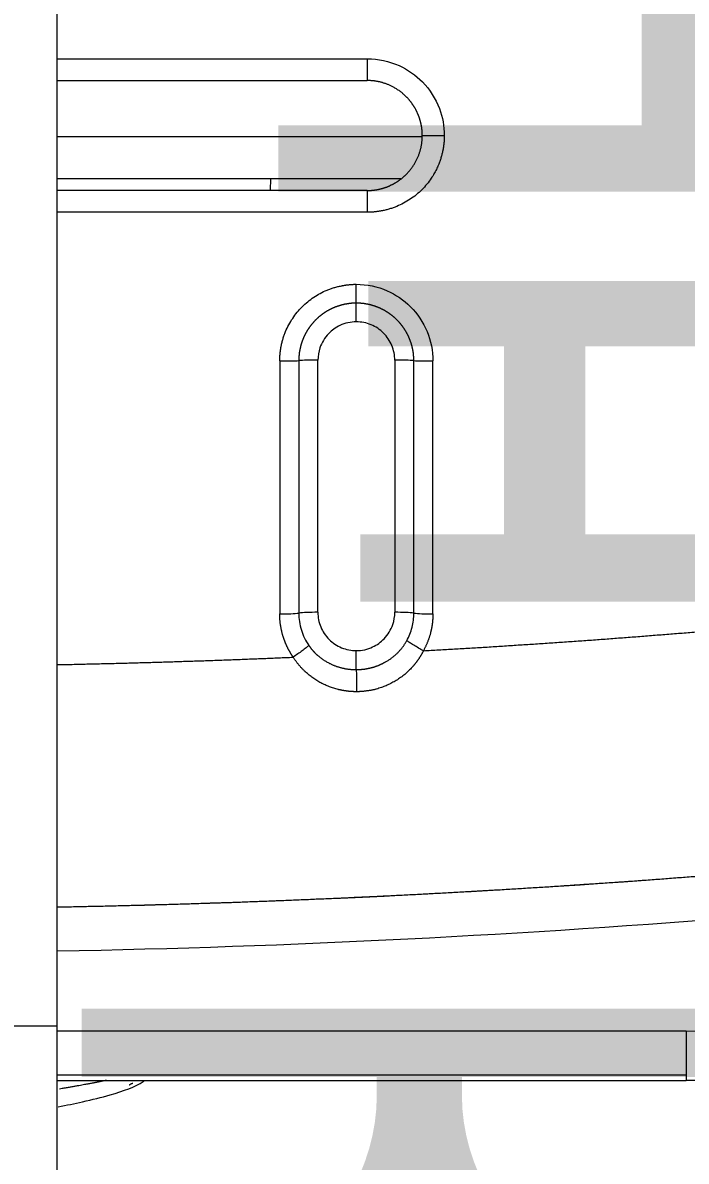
# Model space of a CAD drawing. Header units: millimetres. Extents: x 14183 to 14777, y -4239 to -3399.
# Drawn here: x 14394.16 to 14401.74, y -3508.41 to -3495.4 of the extents above; entities that cross this region are included whole.
import ezdxf

# ---------------------------------------------------------------- set-up
doc = ezdxf.new("R2010")
doc.units = ezdxf.units.MM
doc.header["$LTSCALE"] = 0.1
doc.layers.get('0').update_dxf_attribs({"lineweight": 15})
doc.layers.add('DIM', color=3, linetype='Continuous', lineweight=9)
doc.styles.get("Standard").update_dxf_attribs({"font": 'arial.ttf'})

msp = doc.modelspace()

# ---------------------------------------------------------------- linework, layer by layer
at = {"linetype": 'Continuous', "lineweight": 18, "extrusion": (-1.22465e-16, -1, 0)}
for p, q in [((14394.557, -3506.862), (14394.557, -3481.862)), ((14394.557, -3496.061), (14398.099, -3496.061)), ((14394.557, -3497.182), (14398.481, -3497.182)), ((14394.557, -3497.182), (14398.481, -3497.182)), ((14396.994, -3497.317), (14396.996, -3497.182)), ((14398.099, -3497.317), (14394.557, -3497.317)), ((14397.316, -3499.26), (14397.316, -3502.145)), ((14398.63, -3502.145), (14398.63, -3499.26)), ((14394.557, -3556.862), (14394.557, -3506.862)), ((14394.557, -3507.484), (14401.742, -3507.484))]:
    msp.add_line(p, q, dxfattribs=at)
at = {"linetype": 'Continuous', "lineweight": 13, "extrusion": (-1.22465e-16, -1, 0)}
for p, q in [((14394.557, -3495.813), (14398.099, -3495.813)), ((14398.099, -3495.813), (14398.099, -3496.061)), ((14394.557, -3496.701), (14398.725, -3496.701)), ((14394.557, -3496.701), (14398.725, -3496.701)), ((14398.099, -3497.317), (14398.099, -3497.566)), ((14398.099, -3497.566), (14394.557, -3497.566)), ((14397.534, -3502.136), (14397.534, -3499.256)), ((14398.413, -3499.256), (14398.413, -3502.136)), ((14392.194, -3506.862), (14394.557, -3506.862)), ((14401.742, -3506.92), (14394.557, -3506.92)), ((14401.742, -3506.92), (14401.742, -3507.422)), ((14401.742, -3507.422), (14394.557, -3507.422)), ((14401.742, -3507.422), (14401.742, -3507.484)), ((14394.557, -3507.484), (14401.742, -3507.484)), ((14401.742, -3507.484), (14401.742, -3507.484))]:
    msp.add_line(p, q, dxfattribs=at)
at = {"linetype": 'Continuous', "lineweight": 13, "extrusion": (0, 0, -1)}
for centre, radius, start, end in [((-14401.742, -3501.212), 6.272, 180, 270), ((-14392.194, -3379.921), 125.608, 265.28568, 268.92226), ((-14392.194, -3379.921), 126.11, 265.28566, 268.92653)]:
    msp.add_arc(centre, radius, start, end, dxfattribs=at)
at = {"linetype": 'Continuous', "lineweight": 18}
for radius, end in [(6.272, 0), (5.708, 360)]:
    msp.add_arc((14401.742, -3501.212), radius, 270, end, dxfattribs=at)
for centre, major_axis, ratio, start_param, end_param in [((14397.098, -3499.256), (0.251, 0), 0.034167, 4.712371, 5.759479), ((14398.848, -3499.256), (0.251, 0), 0.034167, 3.665256, 4.712411), ((14397.098, -3502.136), (-0.251, 0), 0.072499, 1.570866, 2.618074), ((14398.848, -3502.136), (-0.251, 0), 0.072499, 0.523519, 1.570727)]:
    msp.add_ellipse(centre, major_axis=major_axis, ratio=ratio, start_param=start_param, end_param=end_param, dxfattribs=at)
at = {"linetype": 'Continuous', "lineweight": 13}
for centre, major_axis, ratio, start_param, end_param in [((14397.1, -3496.689), (0, -75.378), 0.000024, 4.746564, 4.784953), ((14397.534, -3499.264), (-0.251, 0), 0.034167, 4.712389, 5.759511), ((14398.413, -3499.264), (-0.251, 0), 0.034167, 3.665268, 4.712389), ((14398.846, -3496.689), (0, 75.378), 0.000024, 4.639826, 4.67819), ((14397.534, -3502.154), (0.251, 0), 0.0725, 1.570796, 2.617918), ((14398.413, -3502.154), (0.251, 0), 0.0725, 0.523674, 1.570796)]:
    msp.add_ellipse(centre, major_axis=major_axis, ratio=ratio, start_param=start_param, end_param=end_param, dxfattribs=at)
at = {"linetype": 'Continuous', "lineweight": 18}
for points, knots in [([(14398.099, -3495.813), (14398.224, -3495.813), (14398.458, -3495.863), (14398.753, -3496.07), (14398.937, -3496.358), (14398.978, -3496.584), (14398.978, -3496.689)], [0, 0, 0, 0, 0.271132, 0.508504, 0.771161, 1, 1, 1, 1]), ([(14398.727, -3496.689), (14398.727, -3496.687), (14398.727, -3496.683), (14398.727, -3496.677), (14398.727, -3496.67), (14398.726, -3496.664), (14398.726, -3496.657), (14398.726, -3496.651), (14398.725, -3496.644), (14398.725, -3496.637), (14398.724, -3496.63), (14398.724, -3496.623), (14398.723, -3496.617), (14398.722, -3496.609), (14398.721, -3496.602), (14398.72, -3496.595), (14398.719, -3496.588), (14398.718, -3496.581), (14398.716, -3496.573), (14398.715, -3496.566), (14398.713, -3496.558), (14398.712, -3496.551), (14398.71, -3496.543), (14398.708, -3496.535), (14398.706, -3496.528), (14398.704, -3496.52), (14398.702, -3496.512), (14398.699, -3496.504), (14398.697, -3496.496), (14398.694, -3496.488), (14398.691, -3496.48), (14398.688, -3496.472), (14398.685, -3496.464), (14398.682, -3496.456), (14398.679, -3496.448), (14398.675, -3496.44), (14398.672, -3496.432), (14398.668, -3496.423), (14398.664, -3496.415), (14398.66, -3496.407), (14398.656, -3496.399), (14398.651, -3496.39), (14398.647, -3496.382), (14398.642, -3496.374), (14398.637, -3496.366), (14398.632, -3496.357), (14398.627, -3496.349), (14398.622, -3496.341), (14398.616, -3496.333), (14398.61, -3496.325), (14398.604, -3496.316), (14398.598, -3496.308), (14398.592, -3496.3), (14398.586, -3496.292), (14398.579, -3496.284), (14398.572, -3496.276), (14398.565, -3496.268), (14398.558, -3496.26), (14398.551, -3496.253), (14398.541, -3496.243), (14398.529, -3496.231), (14398.514, -3496.218), (14398.499, -3496.205), (14398.484, -3496.193), (14398.469, -3496.181), (14398.453, -3496.171), (14398.438, -3496.16), (14398.423, -3496.151), (14398.407, -3496.142), (14398.392, -3496.133), (14398.376, -3496.126), (14398.361, -3496.118), (14398.346, -3496.111), (14398.33, -3496.105), (14398.315, -3496.099), (14398.3, -3496.094), (14398.285, -3496.089), (14398.271, -3496.085), (14398.256, -3496.081), (14398.242, -3496.077), (14398.228, -3496.074), (14398.214, -3496.072), (14398.2, -3496.069), (14398.186, -3496.067), (14398.173, -3496.065), (14398.16, -3496.064), (14398.147, -3496.063), (14398.135, -3496.062), (14398.123, -3496.061), (14398.111, -3496.061), (14398.103, -3496.061), (14398.099, -3496.061)], [0, 0, 0, 0, 0.006299, 0.01268, 0.019141, 0.025685, 0.03231, 0.039016, 0.045804, 0.052674, 0.059625, 0.066657, 0.073771, 0.080966, 0.088243, 0.095602, 0.103042, 0.110563, 0.118166, 0.12585, 0.133616, 0.141463, 0.149392, 0.157402, 0.165494, 0.173667, 0.181922, 0.190259, 0.198676, 0.207176, 0.215756, 0.224419, 0.233162, 0.241988, 0.250894, 0.259883, 0.268952, 0.278104, 0.287336, 0.296651, 0.306046, 0.315523, 0.325082, 0.334722, 0.344444, 0.354247, 0.364132, 0.374098, 0.384146, 0.394275, 0.404486, 0.414778, 0.425151, 0.435606, 0.446143, 0.456761, 0.467461, 0.478242, 0.489105, 0.500049, 0.52046, 0.540586, 0.560427, 0.579982, 0.599251, 0.618234, 0.636932, 0.655345, 0.673472, 0.691313, 0.708868, 0.726138, 0.743122, 0.759821, 0.776234, 0.792362, 0.808203, 0.82376, 0.83903, 0.854015, 0.868715, 0.883128, 0.897257, 0.911099, 0.924656, 0.937927, 0.950913, 0.963613, 0.976028, 0.988157, 1, 1, 1, 1]), ([(14398.099, -3497.317), (14398.101, -3497.317), (14398.105, -3497.317), (14398.111, -3497.317), (14398.118, -3497.317), (14398.124, -3497.317), (14398.131, -3497.316), (14398.137, -3497.316), (14398.144, -3497.316), (14398.151, -3497.315), (14398.158, -3497.315), (14398.165, -3497.314), (14398.171, -3497.313), (14398.179, -3497.312), (14398.186, -3497.311), (14398.193, -3497.31), (14398.2, -3497.309), (14398.207, -3497.308), (14398.215, -3497.307), (14398.222, -3497.305), (14398.23, -3497.304), (14398.237, -3497.302), (14398.245, -3497.3), (14398.253, -3497.298), (14398.26, -3497.296), (14398.268, -3497.294), (14398.276, -3497.292), (14398.284, -3497.289), (14398.292, -3497.287), (14398.3, -3497.284), (14398.308, -3497.282), (14398.316, -3497.279), (14398.324, -3497.276), (14398.332, -3497.272), (14398.34, -3497.269), (14398.348, -3497.266), (14398.356, -3497.262), (14398.365, -3497.258), (14398.373, -3497.254), (14398.381, -3497.25), (14398.389, -3497.246), (14398.398, -3497.242), (14398.406, -3497.237), (14398.414, -3497.232), (14398.422, -3497.228), (14398.431, -3497.223), (14398.439, -3497.217), (14398.447, -3497.212), (14398.455, -3497.206), (14398.463, -3497.201), (14398.472, -3497.195), (14398.48, -3497.189), (14398.488, -3497.182), (14398.496, -3497.176), (14398.504, -3497.169), (14398.512, -3497.162), (14398.52, -3497.155), (14398.528, -3497.148), (14398.535, -3497.141), (14398.545, -3497.131), (14398.557, -3497.119), (14398.57, -3497.104), (14398.583, -3497.089), (14398.595, -3497.074), (14398.607, -3497.059), (14398.617, -3497.044), (14398.628, -3497.028), (14398.637, -3497.013), (14398.646, -3496.998), (14398.655, -3496.982), (14398.662, -3496.967), (14398.67, -3496.951), (14398.677, -3496.936), (14398.683, -3496.921), (14398.689, -3496.906), (14398.694, -3496.891), (14398.699, -3496.876), (14398.703, -3496.861), (14398.707, -3496.846), (14398.711, -3496.832), (14398.714, -3496.818), (14398.716, -3496.804), (14398.719, -3496.79), (14398.721, -3496.777), (14398.723, -3496.763), (14398.724, -3496.75), (14398.725, -3496.738), (14398.726, -3496.725), (14398.727, -3496.713), (14398.727, -3496.701), (14398.727, -3496.693), (14398.727, -3496.689)], [0, 0, 0, 0, 0.006297, 0.012675, 0.019135, 0.025677, 0.0323, 0.039004, 0.04579, 0.052658, 0.059607, 0.066637, 0.073749, 0.080943, 0.088218, 0.095575, 0.103013, 0.110532, 0.118134, 0.125816, 0.133581, 0.141426, 0.149354, 0.157362, 0.165453, 0.173625, 0.181878, 0.190213, 0.198629, 0.207127, 0.215707, 0.224368, 0.23311, 0.241934, 0.25084, 0.259827, 0.268896, 0.278046, 0.287277, 0.296591, 0.305985, 0.315462, 0.325019, 0.334659, 0.344379, 0.354182, 0.364066, 0.374031, 0.384078, 0.394206, 0.404416, 0.414708, 0.425081, 0.435535, 0.446072, 0.456689, 0.467388, 0.478169, 0.489031, 0.499975, 0.52039, 0.54052, 0.560364, 0.579923, 0.599195, 0.618182, 0.636884, 0.655299, 0.673429, 0.691273, 0.708832, 0.726104, 0.743091, 0.759793, 0.776208, 0.792338, 0.808182, 0.82374, 0.839013, 0.854, 0.868701, 0.883117, 0.897247, 0.911091, 0.924649, 0.937922, 0.950909, 0.96361, 0.976026, 0.988156, 1, 1, 1, 1]), ([(14397.973, -3498.389), (14398.094, -3498.389), (14398.322, -3498.437), (14398.611, -3498.634), (14398.802, -3498.92), (14398.848, -3499.149), (14398.848, -3499.264)], [0, 0, 0, 0, 0.263094, 0.49978, 0.749098, 1, 1, 1, 1]), ([(14397.973, -3498.818), (14397.909, -3498.818), (14397.79, -3498.844), (14397.64, -3498.952), (14397.552, -3499.097), (14397.534, -3499.208), (14397.534, -3499.256)], [0, 0, 0, 0, 0.278901, 0.515475, 0.792285, 1, 1, 1, 1]), ([(14398.413, -3499.256), (14398.413, -3499.199), (14398.39, -3499.084), (14398.292, -3498.938), (14398.146, -3498.84), (14398.031, -3498.818), (14397.973, -3498.818)], [0, 0, 0, 0, 0.250188, 0.500268, 0.750184, 1, 1, 1, 1]), ([(14397.534, -3502.136), (14397.534, -3502.193), (14397.556, -3502.308), (14397.654, -3502.453), (14397.8, -3502.551), (14397.916, -3502.574), (14397.973, -3502.574)], [0, 0, 0, 0, 0.250256, 0.500366, 0.750264, 1, 1, 1, 1]), ([(14397.973, -3502.574), (14398.038, -3502.574), (14398.156, -3502.547), (14398.307, -3502.439), (14398.395, -3502.294), (14398.413, -3502.183), (14398.413, -3502.136)], [0, 0, 0, 0, 0.278949, 0.51556, 0.792307, 1, 1, 1, 1]), ([(14397.973, -3502.791), (14397.973, -3502.805), (14397.974, -3502.838), (14397.974, -3502.903), (14397.975, -3502.975), (14397.975, -3503.021), (14397.975, -3503.043)], [0, 0, 0, 0, 0.250005, 0.50001, 0.750015, 1, 1, 1, 1]), ([(14394.566, -3507.786), (14394.663, -3507.767), (14394.876, -3507.722), (14395.233, -3507.636), (14395.46, -3507.552), (14395.55, -3507.489), (14395.555, -3507.485)], [0, 0, 0, 0, 0.221322, 0.508081, 0.969359, 1, 1, 1, 1]), ([(14395.38, -3507.536), (14395.38, -3507.535), (14395.381, -3507.535), (14395.382, -3507.534), (14395.384, -3507.532), (14395.386, -3507.531), (14395.388, -3507.53), (14395.39, -3507.528), (14395.392, -3507.527), (14395.393, -3507.526), (14395.395, -3507.525), (14395.397, -3507.524), (14395.399, -3507.523), (14395.401, -3507.522), (14395.402, -3507.521), (14395.404, -3507.52), (14395.406, -3507.519), (14395.407, -3507.519), (14395.409, -3507.518), (14395.411, -3507.517), (14395.412, -3507.517), (14395.414, -3507.516), (14395.415, -3507.516), (14395.417, -3507.515), (14395.418, -3507.515), (14395.419, -3507.515), (14395.42, -3507.514), (14395.42, -3507.514)], [0, 0, 0, 0, 0.00838, 0.050672, 0.092962, 0.135253, 0.177542, 0.219831, 0.262119, 0.304407, 0.346694, 0.38898, 0.431266, 0.473551, 0.515835, 0.558119, 0.600402, 0.642685, 0.684967, 0.727248, 0.769529, 0.811809, 0.854088, 0.896367, 0.938645, 0.980923, 1, 1, 1, 1])]:
    msp.add_open_spline(points, degree=3, knots=knots, dxfattribs=at)
at = {"linetype": 'Continuous', "lineweight": 13}
for points, knots in [([(14398.978, -3496.689), (14398.978, -3496.692), (14398.978, -3496.697), (14398.978, -3496.704), (14398.978, -3496.712), (14398.978, -3496.719), (14398.977, -3496.726), (14398.977, -3496.734), (14398.977, -3496.741), (14398.976, -3496.749), (14398.976, -3496.756), (14398.975, -3496.764), (14398.974, -3496.771), (14398.974, -3496.779), (14398.973, -3496.786), (14398.972, -3496.793), (14398.971, -3496.801), (14398.97, -3496.808), (14398.969, -3496.816), (14398.968, -3496.823), (14398.967, -3496.831), (14398.965, -3496.838), (14398.964, -3496.845), (14398.963, -3496.853), (14398.959, -3496.872), (14398.952, -3496.902), (14398.941, -3496.944), (14398.927, -3496.985), (14398.91, -3497.029), (14398.888, -3497.077), (14398.861, -3497.128), (14398.825, -3497.185), (14398.78, -3497.246), (14398.722, -3497.31), (14398.658, -3497.368), (14398.588, -3497.419), (14398.514, -3497.463), (14398.449, -3497.494), (14398.395, -3497.515), (14398.354, -3497.528), (14398.313, -3497.54), (14398.28, -3497.547), (14398.256, -3497.551), (14398.242, -3497.554), (14398.228, -3497.556), (14398.214, -3497.558), (14398.199, -3497.56), (14398.185, -3497.561), (14398.171, -3497.563), (14398.156, -3497.564), (14398.142, -3497.565), (14398.128, -3497.565), (14398.113, -3497.566), (14398.104, -3497.566), (14398.099, -3497.566)], [0, 0, 0, 0, 0.005419, 0.010836, 0.016251, 0.021666, 0.027079, 0.032492, 0.037905, 0.043318, 0.048732, 0.054147, 0.059564, 0.064982, 0.070403, 0.075827, 0.081254, 0.086685, 0.092119, 0.097558, 0.103002, 0.108451, 0.113905, 0.119366, 0.124832, 0.156136, 0.187332, 0.218498, 0.249708, 0.291254, 0.332821, 0.37459, 0.437093, 0.499513, 0.56187, 0.624528, 0.687127, 0.74962, 0.780837, 0.812053, 0.843344, 0.874787, 0.88526, 0.895717, 0.906161, 0.916594, 0.927018, 0.937438, 0.947855, 0.958272, 0.968692, 0.979119, 0.989554, 1, 1, 1, 1]), ([(14397.098, -3499.264), (14397.098, -3499.262), (14397.098, -3499.257), (14397.098, -3499.25), (14397.099, -3499.242), (14397.099, -3499.235), (14397.099, -3499.227), (14397.099, -3499.22), (14397.1, -3499.212), (14397.1, -3499.205), (14397.101, -3499.197), (14397.102, -3499.19), (14397.102, -3499.182), (14397.103, -3499.175), (14397.104, -3499.168), (14397.105, -3499.16), (14397.106, -3499.153), (14397.107, -3499.145), (14397.108, -3499.138), (14397.109, -3499.131), (14397.11, -3499.123), (14397.111, -3499.116), (14397.112, -3499.108), (14397.114, -3499.101), (14397.118, -3499.082), (14397.124, -3499.051), (14397.136, -3499.01), (14397.149, -3498.969), (14397.17, -3498.916), (14397.201, -3498.851), (14397.245, -3498.777), (14397.296, -3498.708), (14397.354, -3498.644), (14397.418, -3498.586), (14397.487, -3498.535), (14397.561, -3498.491), (14397.625, -3498.46), (14397.679, -3498.44), (14397.719, -3498.426), (14397.761, -3498.415), (14397.793, -3498.408), (14397.817, -3498.403), (14397.831, -3498.401), (14397.845, -3498.398), (14397.859, -3498.396), (14397.873, -3498.395), (14397.888, -3498.393), (14397.902, -3498.392), (14397.916, -3498.391), (14397.93, -3498.39), (14397.945, -3498.389), (14397.959, -3498.389), (14397.968, -3498.389), (14397.973, -3498.389)], [0, 0, 0, 0, 0.005439, 0.010875, 0.01631, 0.021743, 0.027175, 0.032607, 0.038039, 0.04347, 0.048903, 0.054336, 0.059771, 0.065207, 0.070646, 0.076088, 0.081532, 0.08698, 0.092432, 0.097887, 0.103348, 0.108813, 0.114284, 0.11976, 0.125243, 0.156644, 0.18793, 0.219176, 0.250459, 0.312878, 0.375557, 0.438128, 0.500576, 0.56291, 0.625496, 0.687983, 0.750344, 0.781485, 0.81262, 0.843827, 0.875179, 0.88563, 0.896062, 0.906479, 0.916884, 0.927278, 0.937666, 0.948049, 0.958431, 0.968814, 0.979202, 0.989596, 1, 1, 1, 1]), ([(14397.973, -3498.604), (14397.971, -3498.604), (14397.967, -3498.604), (14397.961, -3498.604), (14397.954, -3498.604), (14397.948, -3498.605), (14397.942, -3498.605), (14397.936, -3498.605), (14397.929, -3498.606), (14397.923, -3498.606), (14397.917, -3498.606), (14397.911, -3498.607), (14397.904, -3498.608), (14397.898, -3498.608), (14397.892, -3498.609), (14397.886, -3498.61), (14397.88, -3498.611), (14397.874, -3498.612), (14397.868, -3498.613), (14397.861, -3498.614), (14397.855, -3498.615), (14397.849, -3498.616), (14397.843, -3498.617), (14397.837, -3498.618), (14397.831, -3498.62), (14397.825, -3498.621), (14397.819, -3498.622), (14397.813, -3498.624), (14397.807, -3498.625), (14397.801, -3498.627), (14397.795, -3498.629), (14397.789, -3498.63), (14397.783, -3498.632), (14397.778, -3498.634), (14397.772, -3498.636), (14397.766, -3498.638), (14397.76, -3498.64), (14397.754, -3498.642), (14397.749, -3498.644), (14397.743, -3498.646), (14397.737, -3498.648), (14397.732, -3498.65), (14397.726, -3498.652), (14397.72, -3498.655), (14397.715, -3498.657), (14397.709, -3498.659), (14397.704, -3498.662), (14397.698, -3498.664), (14397.693, -3498.667), (14397.687, -3498.669), (14397.682, -3498.672), (14397.676, -3498.675), (14397.671, -3498.678), (14397.666, -3498.68), (14397.66, -3498.683), (14397.655, -3498.686), (14397.65, -3498.689), (14397.645, -3498.692), (14397.639, -3498.695), (14397.634, -3498.698), (14397.629, -3498.701), (14397.624, -3498.704), (14397.619, -3498.708), (14397.614, -3498.711), (14397.609, -3498.714), (14397.604, -3498.717), (14397.599, -3498.721), (14397.594, -3498.724), (14397.589, -3498.728), (14397.585, -3498.731), (14397.58, -3498.735), (14397.575, -3498.738), (14397.57, -3498.742), (14397.566, -3498.745), (14397.561, -3498.749), (14397.557, -3498.753), (14397.552, -3498.757), (14397.547, -3498.76), (14397.543, -3498.764), (14397.539, -3498.768), (14397.534, -3498.772), (14397.53, -3498.776), (14397.525, -3498.78), (14397.521, -3498.784), (14397.517, -3498.788), (14397.513, -3498.792), (14397.509, -3498.796), (14397.504, -3498.8), (14397.5, -3498.804), (14397.496, -3498.809), (14397.492, -3498.813), (14397.488, -3498.817), (14397.485, -3498.821), (14397.481, -3498.826), (14397.477, -3498.83), (14397.473, -3498.835), (14397.469, -3498.839), (14397.466, -3498.843), (14397.462, -3498.848), (14397.458, -3498.852), (14397.455, -3498.857), (14397.451, -3498.862), (14397.448, -3498.866), (14397.444, -3498.871), (14397.441, -3498.875), (14397.438, -3498.88), (14397.434, -3498.885), (14397.431, -3498.89), (14397.428, -3498.894), (14397.425, -3498.899), (14397.421, -3498.904), (14397.418, -3498.909), (14397.415, -3498.913), (14397.412, -3498.918), (14397.409, -3498.923), (14397.406, -3498.928), (14397.404, -3498.933), (14397.401, -3498.938), (14397.398, -3498.943), (14397.395, -3498.948), (14397.393, -3498.953), (14397.39, -3498.958), (14397.387, -3498.963), (14397.385, -3498.968), (14397.382, -3498.973), (14397.38, -3498.978), (14397.377, -3498.983), (14397.375, -3498.988), (14397.373, -3498.993), (14397.37, -3498.999), (14397.368, -3499.004), (14397.366, -3499.009), (14397.364, -3499.014), (14397.362, -3499.019), (14397.36, -3499.025), (14397.358, -3499.03), (14397.356, -3499.035), (14397.354, -3499.04), (14397.352, -3499.045), (14397.35, -3499.051), (14397.349, -3499.056), (14397.347, -3499.061), (14397.345, -3499.067), (14397.344, -3499.072), (14397.342, -3499.077), (14397.34, -3499.083), (14397.339, -3499.088), (14397.338, -3499.093), (14397.336, -3499.099), (14397.335, -3499.104), (14397.334, -3499.109), (14397.332, -3499.115), (14397.331, -3499.12), (14397.33, -3499.125), (14397.329, -3499.131), (14397.328, -3499.136), (14397.327, -3499.142), (14397.326, -3499.147), (14397.325, -3499.152), (14397.324, -3499.158), (14397.323, -3499.163), (14397.322, -3499.169), (14397.322, -3499.174), (14397.321, -3499.179), (14397.32, -3499.185), (14397.32, -3499.19), (14397.319, -3499.196), (14397.319, -3499.201), (14397.318, -3499.206), (14397.318, -3499.212), (14397.317, -3499.217), (14397.317, -3499.223), (14397.317, -3499.228), (14397.317, -3499.233), (14397.316, -3499.239), (14397.316, -3499.244), (14397.316, -3499.249), (14397.316, -3499.255), (14397.316, -3499.258), (14397.316, -3499.26)], [0, 0, 0, 0, 0.006093, 0.012182, 0.018265, 0.024343, 0.030417, 0.036485, 0.042549, 0.048607, 0.054661, 0.06071, 0.066754, 0.072793, 0.078827, 0.084856, 0.09088, 0.096899, 0.102914, 0.108923, 0.114928, 0.120927, 0.126922, 0.132911, 0.138896, 0.144875, 0.150849, 0.156819, 0.162783, 0.168743, 0.174697, 0.180646, 0.18659, 0.192529, 0.198463, 0.204392, 0.210315, 0.216234, 0.222147, 0.228055, 0.233959, 0.239857, 0.245749, 0.251637, 0.25752, 0.263398, 0.26927, 0.275138, 0.281, 0.286858, 0.29271, 0.298557, 0.3044, 0.310237, 0.31607, 0.321898, 0.32772, 0.333538, 0.339351, 0.345158, 0.350961, 0.356759, 0.362551, 0.368339, 0.374122, 0.3799, 0.385672, 0.39144, 0.397202, 0.40296, 0.408712, 0.414459, 0.420201, 0.425939, 0.43167, 0.437397, 0.443119, 0.448835, 0.454547, 0.460253, 0.465954, 0.47165, 0.47734, 0.483026, 0.488706, 0.494381, 0.500051, 0.505715, 0.511375, 0.517029, 0.522679, 0.528323, 0.533962, 0.539596, 0.545225, 0.550848, 0.556467, 0.562081, 0.56769, 0.573293, 0.578892, 0.584486, 0.590074, 0.595658, 0.601236, 0.60681, 0.612378, 0.617942, 0.6235, 0.629054, 0.634602, 0.640146, 0.645684, 0.651217, 0.656745, 0.662268, 0.667786, 0.673299, 0.678807, 0.68431, 0.689807, 0.6953, 0.700787, 0.70627, 0.711747, 0.717219, 0.722686, 0.728147, 0.733604, 0.739056, 0.744502, 0.749943, 0.75538, 0.760811, 0.766237, 0.771658, 0.777074, 0.782484, 0.78789, 0.793291, 0.798687, 0.804078, 0.809464, 0.814845, 0.820221, 0.825592, 0.830958, 0.836319, 0.841675, 0.847026, 0.852372, 0.857713, 0.863049, 0.868381, 0.873707, 0.879028, 0.884344, 0.889655, 0.894961, 0.900262, 0.905558, 0.910849, 0.916134, 0.921415, 0.92669, 0.931961, 0.937226, 0.942486, 0.94774, 0.95299, 0.958234, 0.963473, 0.968707, 0.973936, 0.979159, 0.984377, 0.98959, 0.994798, 1, 1, 1, 1]), ([(14398.63, -3499.26), (14398.63, -3499.258), (14398.63, -3499.254), (14398.63, -3499.247), (14398.63, -3499.241), (14398.63, -3499.234), (14398.63, -3499.228), (14398.629, -3499.221), (14398.629, -3499.215), (14398.628, -3499.208), (14398.628, -3499.201), (14398.627, -3499.195), (14398.627, -3499.188), (14398.626, -3499.182), (14398.625, -3499.175), (14398.624, -3499.169), (14398.623, -3499.162), (14398.622, -3499.156), (14398.621, -3499.149), (14398.62, -3499.143), (14398.619, -3499.136), (14398.617, -3499.129), (14398.616, -3499.123), (14398.614, -3499.116), (14398.613, -3499.11), (14398.611, -3499.103), (14398.61, -3499.097), (14398.608, -3499.09), (14398.606, -3499.084), (14398.604, -3499.078), (14398.603, -3499.071), (14398.601, -3499.065), (14398.599, -3499.058), (14398.596, -3499.052), (14398.594, -3499.045), (14398.592, -3499.039), (14398.59, -3499.033), (14398.587, -3499.026), (14398.585, -3499.02), (14398.582, -3499.014), (14398.58, -3499.007), (14398.577, -3499.001), (14398.574, -3498.995), (14398.572, -3498.989), (14398.569, -3498.983), (14398.566, -3498.976), (14398.563, -3498.97), (14398.56, -3498.964), (14398.557, -3498.958), (14398.553, -3498.952), (14398.55, -3498.946), (14398.547, -3498.94), (14398.543, -3498.934), (14398.54, -3498.928), (14398.536, -3498.922), (14398.533, -3498.916), (14398.529, -3498.91), (14398.525, -3498.904), (14398.522, -3498.899), (14398.518, -3498.893), (14398.514, -3498.887), (14398.51, -3498.881), (14398.506, -3498.876), (14398.502, -3498.87), (14398.497, -3498.864), (14398.493, -3498.859), (14398.489, -3498.853), (14398.484, -3498.848), (14398.48, -3498.842), (14398.476, -3498.837), (14398.471, -3498.832), (14398.466, -3498.826), (14398.462, -3498.821), (14398.457, -3498.816), (14398.452, -3498.811), (14398.447, -3498.806), (14398.442, -3498.801), (14398.437, -3498.796), (14398.432, -3498.791), (14398.427, -3498.786), (14398.422, -3498.781), (14398.417, -3498.776), (14398.411, -3498.771), (14398.406, -3498.766), (14398.401, -3498.762), (14398.395, -3498.757), (14398.39, -3498.753), (14398.384, -3498.748), (14398.379, -3498.744), (14398.373, -3498.739), (14398.367, -3498.735), (14398.361, -3498.731), (14398.355, -3498.727), (14398.35, -3498.722), (14398.344, -3498.718), (14398.338, -3498.714), (14398.332, -3498.71), (14398.326, -3498.706), (14398.319, -3498.702), (14398.313, -3498.699), (14398.307, -3498.695), (14398.301, -3498.691), (14398.294, -3498.688), (14398.288, -3498.684), (14398.282, -3498.681), (14398.275, -3498.677), (14398.269, -3498.674), (14398.262, -3498.671), (14398.255, -3498.668), (14398.249, -3498.664), (14398.242, -3498.661), (14398.235, -3498.658), (14398.229, -3498.656), (14398.222, -3498.653), (14398.215, -3498.65), (14398.208, -3498.647), (14398.201, -3498.645), (14398.194, -3498.642), (14398.187, -3498.64), (14398.18, -3498.637), (14398.173, -3498.635), (14398.166, -3498.633), (14398.159, -3498.631), (14398.152, -3498.629), (14398.145, -3498.627), (14398.137, -3498.625), (14398.13, -3498.623), (14398.123, -3498.621), (14398.116, -3498.62), (14398.108, -3498.618), (14398.101, -3498.617), (14398.094, -3498.615), (14398.086, -3498.614), (14398.079, -3498.613), (14398.071, -3498.611), (14398.064, -3498.61), (14398.056, -3498.609), (14398.049, -3498.608), (14398.041, -3498.608), (14398.034, -3498.607), (14398.026, -3498.606), (14398.019, -3498.606), (14398.011, -3498.605), (14398.004, -3498.605), (14397.996, -3498.604), (14397.988, -3498.604), (14397.981, -3498.604), (14397.976, -3498.604), (14397.973, -3498.604)], [0, 0, 0, 0, 0.006307, 0.012622, 0.018945, 0.025275, 0.031613, 0.037958, 0.044311, 0.050672, 0.05704, 0.063416, 0.0698, 0.076191, 0.08259, 0.088996, 0.09541, 0.101831, 0.10826, 0.114697, 0.121141, 0.127592, 0.134051, 0.140517, 0.146991, 0.153472, 0.159961, 0.166457, 0.17296, 0.17947, 0.185988, 0.192514, 0.199046, 0.205586, 0.212133, 0.218688, 0.22525, 0.231819, 0.238396, 0.24498, 0.251571, 0.25817, 0.264776, 0.27139, 0.278011, 0.284639, 0.291276, 0.297919, 0.304571, 0.311229, 0.317896, 0.324569, 0.331251, 0.33794, 0.344636, 0.35134, 0.358052, 0.364771, 0.371497, 0.378231, 0.384972, 0.391721, 0.398477, 0.405241, 0.412012, 0.41879, 0.425576, 0.432369, 0.43917, 0.445978, 0.452793, 0.459616, 0.466446, 0.473283, 0.480128, 0.48698, 0.49384, 0.500707, 0.507581, 0.514463, 0.521353, 0.52825, 0.535155, 0.542067, 0.548987, 0.555915, 0.56285, 0.569792, 0.576743, 0.5837, 0.590666, 0.597639, 0.604619, 0.611607, 0.618602, 0.625605, 0.632616, 0.639633, 0.646659, 0.653691, 0.660731, 0.667779, 0.674834, 0.681896, 0.688966, 0.696043, 0.703127, 0.710219, 0.717318, 0.724424, 0.731538, 0.73866, 0.745788, 0.752925, 0.760069, 0.76722, 0.774379, 0.781545, 0.78872, 0.795901, 0.803091, 0.810288, 0.817492, 0.824704, 0.831924, 0.839151, 0.846385, 0.853628, 0.860877, 0.868134, 0.875399, 0.88267, 0.889949, 0.897236, 0.904529, 0.91183, 0.919139, 0.926454, 0.933777, 0.941106, 0.948443, 0.955787, 0.963138, 0.970496, 0.977862, 0.985234, 0.992613, 1, 1, 1, 1]), ([(14397.252, -3502.649), (14397.251, -3502.647), (14397.248, -3502.643), (14397.244, -3502.636), (14397.239, -3502.63), (14397.235, -3502.624), (14397.231, -3502.617), (14397.227, -3502.611), (14397.223, -3502.604), (14397.22, -3502.598), (14397.216, -3502.592), (14397.212, -3502.585), (14397.208, -3502.578), (14397.205, -3502.572), (14397.201, -3502.565), (14397.198, -3502.559), (14397.194, -3502.552), (14397.191, -3502.545), (14397.188, -3502.539), (14397.184, -3502.532), (14397.181, -3502.525), (14397.178, -3502.518), (14397.175, -3502.511), (14397.172, -3502.505), (14397.169, -3502.498), (14397.166, -3502.491), (14397.163, -3502.484), (14397.16, -3502.477), (14397.157, -3502.47), (14397.155, -3502.463), (14397.152, -3502.456), (14397.15, -3502.449), (14397.147, -3502.442), (14397.145, -3502.435), (14397.142, -3502.427), (14397.14, -3502.42), (14397.137, -3502.411), (14397.133, -3502.399), (14397.129, -3502.385), (14397.126, -3502.371), (14397.122, -3502.357), (14397.119, -3502.342), (14397.116, -3502.328), (14397.113, -3502.314), (14397.11, -3502.299), (14397.108, -3502.285), (14397.106, -3502.271), (14397.104, -3502.256), (14397.103, -3502.242), (14397.101, -3502.227), (14397.1, -3502.212), (14397.099, -3502.198), (14397.099, -3502.183), (14397.098, -3502.169), (14397.098, -3502.159), (14397.098, -3502.154)], [0, 0, 0, 0, 0.014405, 0.028792, 0.04316, 0.057512, 0.071848, 0.086169, 0.100476, 0.114771, 0.129054, 0.143327, 0.15759, 0.171845, 0.186092, 0.200333, 0.214569, 0.228801, 0.24303, 0.257256, 0.271482, 0.285708, 0.299934, 0.314164, 0.328396, 0.342633, 0.356875, 0.371124, 0.38538, 0.399645, 0.413919, 0.428205, 0.442502, 0.456812, 0.471135, 0.485474, 0.499829, 0.527808, 0.555723, 0.583582, 0.611392, 0.639162, 0.666899, 0.69461, 0.722304, 0.749989, 0.777671, 0.80536, 0.833062, 0.860786, 0.888539, 0.91633, 0.944165, 0.972052, 1, 1, 1, 1]), ([(14397.316, -3502.145), (14397.316, -3502.21), (14397.326, -3502.276), (14397.355, -3502.371), (14397.367, -3502.401), (14397.396, -3502.46), (14397.413, -3502.489), (14397.432, -3502.516)], [0, 0, 0, 0, 0.5, 0.5, 0.75, 0.75, 1, 1, 1, 1]), ([(14398.549, -3502.461), (14398.562, -3502.437), (14398.574, -3502.412), (14398.595, -3502.361), (14398.603, -3502.334), (14398.624, -3502.255), (14398.63, -3502.2), (14398.63, -3502.145)], [0, 0, 0, 0, 0.25, 0.25, 0.5, 0.5, 1, 1, 1, 1]), ([(14398.848, -3502.154), (14398.848, -3502.156), (14398.848, -3502.161), (14398.848, -3502.169), (14398.848, -3502.177), (14398.848, -3502.184), (14398.847, -3502.192), (14398.847, -3502.199), (14398.846, -3502.207), (14398.846, -3502.214), (14398.845, -3502.222), (14398.845, -3502.229), (14398.844, -3502.237), (14398.843, -3502.244), (14398.843, -3502.252), (14398.842, -3502.259), (14398.841, -3502.267), (14398.84, -3502.274), (14398.839, -3502.282), (14398.837, -3502.289), (14398.836, -3502.297), (14398.835, -3502.304), (14398.834, -3502.312), (14398.832, -3502.319), (14398.831, -3502.327), (14398.829, -3502.334), (14398.828, -3502.342), (14398.826, -3502.349), (14398.824, -3502.357), (14398.822, -3502.364), (14398.82, -3502.374), (14398.817, -3502.386), (14398.813, -3502.4), (14398.808, -3502.414), (14398.804, -3502.428), (14398.799, -3502.442), (14398.794, -3502.456), (14398.789, -3502.469), (14398.784, -3502.483), (14398.778, -3502.496), (14398.772, -3502.51), (14398.766, -3502.523), (14398.76, -3502.536), (14398.753, -3502.549), (14398.747, -3502.562), (14398.742, -3502.571), (14398.74, -3502.575)], [0, 0, 0, 0, 0.017238, 0.034465, 0.051682, 0.06889, 0.086091, 0.103286, 0.120477, 0.137664, 0.154848, 0.172032, 0.189217, 0.206403, 0.223592, 0.240786, 0.257986, 0.275192, 0.292407, 0.309631, 0.326867, 0.344114, 0.361375, 0.378651, 0.395943, 0.413252, 0.43058, 0.447927, 0.465296, 0.482688, 0.500102, 0.533741, 0.567295, 0.600773, 0.634184, 0.667538, 0.700845, 0.734113, 0.767351, 0.80057, 0.833779, 0.866987, 0.900204, 0.933438, 0.966701, 1, 1, 1, 1]), ([(14398.74, -3502.575), (14398.769, -3502.574), (14398.828, -3502.57), (14398.916, -3502.565), (14399.005, -3502.56), (14399.093, -3502.555), (14399.181, -3502.55), (14399.27, -3502.544), (14399.358, -3502.539), (14399.446, -3502.534), (14399.535, -3502.528), (14399.623, -3502.523), (14399.711, -3502.517), (14399.8, -3502.511), (14399.888, -3502.505), (14399.976, -3502.5), (14400.065, -3502.494), (14400.153, -3502.488), (14400.241, -3502.482), (14400.329, -3502.476), (14400.418, -3502.47), (14400.506, -3502.463), (14400.594, -3502.457), (14400.682, -3502.451), (14400.771, -3502.444), (14400.859, -3502.438), (14400.947, -3502.431), (14401.035, -3502.424), (14401.124, -3502.418), (14401.212, -3502.411), (14401.3, -3502.404), (14401.388, -3502.397), (14401.476, -3502.39), (14401.565, -3502.383), (14401.653, -3502.376), (14401.741, -3502.369), (14401.829, -3502.362), (14401.917, -3502.355), (14402.006, -3502.347), (14402.094, -3502.34), (14402.182, -3502.332), (14402.241, -3502.327), (14402.27, -3502.325)], [0, 0, 0, 0, 0.025001, 0.050002, 0.075003, 0.100004, 0.125004, 0.150004, 0.175004, 0.200004, 0.225004, 0.250003, 0.275003, 0.300002, 0.325001, 0.350001, 0.375, 0.399999, 0.424998, 0.449997, 0.474996, 0.499995, 0.524994, 0.549993, 0.574992, 0.599992, 0.624991, 0.64999, 0.67499, 0.699989, 0.724989, 0.749989, 0.774989, 0.799989, 0.82499, 0.849991, 0.874992, 0.899993, 0.924994, 0.949996, 0.974998, 1, 1, 1, 1]), ([(14397.432, -3502.516), (14397.433, -3502.518), (14397.435, -3502.521), (14397.439, -3502.526), (14397.443, -3502.531), (14397.446, -3502.537), (14397.451, -3502.542), (14397.455, -3502.547), (14397.459, -3502.553), (14397.464, -3502.558), (14397.468, -3502.564), (14397.473, -3502.569), (14397.478, -3502.575), (14397.483, -3502.581), (14397.488, -3502.586), (14397.494, -3502.592), (14397.499, -3502.598), (14397.505, -3502.604), (14397.511, -3502.61), (14397.517, -3502.615), (14397.523, -3502.621), (14397.53, -3502.627), (14397.544, -3502.639), (14397.567, -3502.658), (14397.599, -3502.681), (14397.633, -3502.701), (14397.66, -3502.716), (14397.681, -3502.726), (14397.694, -3502.732), (14397.708, -3502.738), (14397.721, -3502.744), (14397.735, -3502.749), (14397.748, -3502.754), (14397.762, -3502.758), (14397.776, -3502.762), (14397.789, -3502.766), (14397.803, -3502.77), (14397.816, -3502.773), (14397.829, -3502.776), (14397.843, -3502.779), (14397.856, -3502.781), (14397.87, -3502.783), (14397.883, -3502.785), (14397.896, -3502.787), (14397.909, -3502.788), (14397.922, -3502.789), (14397.935, -3502.79), (14397.948, -3502.79), (14397.961, -3502.791), (14397.969, -3502.791), (14397.973, -3502.791)], [0, 0, 0, 0, 0.009757, 0.019727, 0.029911, 0.040307, 0.050916, 0.061737, 0.072772, 0.084018, 0.095478, 0.107149, 0.119033, 0.131129, 0.143438, 0.155958, 0.16869, 0.181633, 0.194788, 0.208155, 0.221734, 0.235524, 0.249525, 0.312065, 0.374539, 0.436937, 0.499251, 0.522836, 0.546253, 0.569501, 0.592583, 0.615498, 0.638247, 0.660831, 0.683251, 0.705507, 0.727598, 0.749526, 0.771291, 0.792893, 0.814332, 0.835608, 0.856722, 0.877673, 0.898463, 0.919092, 0.939559, 0.959866, 0.980013, 1, 1, 1, 1]), ([(14397.973, -3502.791), (14397.975, -3502.791), (14397.98, -3502.791), (14397.987, -3502.791), (14397.993, -3502.79), (14398, -3502.79), (14398.007, -3502.79), (14398.014, -3502.789), (14398.021, -3502.789), (14398.027, -3502.788), (14398.034, -3502.788), (14398.041, -3502.787), (14398.048, -3502.786), (14398.055, -3502.786), (14398.063, -3502.785), (14398.07, -3502.784), (14398.077, -3502.783), (14398.084, -3502.781), (14398.091, -3502.78), (14398.098, -3502.779), (14398.106, -3502.778), (14398.113, -3502.776), (14398.12, -3502.774), (14398.128, -3502.773), (14398.135, -3502.771), (14398.142, -3502.769), (14398.15, -3502.767), (14398.157, -3502.765), (14398.165, -3502.763), (14398.172, -3502.761), (14398.179, -3502.759), (14398.187, -3502.756), (14398.194, -3502.754), (14398.202, -3502.751), (14398.209, -3502.748), (14398.217, -3502.746), (14398.225, -3502.743), (14398.232, -3502.74), (14398.24, -3502.736), (14398.247, -3502.733), (14398.255, -3502.73), (14398.262, -3502.726), (14398.27, -3502.723), (14398.277, -3502.719), (14398.285, -3502.715), (14398.292, -3502.711), (14398.3, -3502.707), (14398.315, -3502.699), (14398.337, -3502.686), (14398.366, -3502.666), (14398.393, -3502.645), (14398.42, -3502.623), (14398.44, -3502.604), (14398.454, -3502.589), (14398.463, -3502.58), (14398.472, -3502.57), (14398.48, -3502.561), (14398.488, -3502.551), (14398.496, -3502.541), (14398.504, -3502.531), (14398.511, -3502.521), (14398.518, -3502.511), (14398.525, -3502.501), (14398.531, -3502.491), (14398.537, -3502.481), (14398.543, -3502.471), (14398.547, -3502.464), (14398.549, -3502.461)], [0, 0, 0, 0, 0.00952, 0.019099, 0.028738, 0.038437, 0.048196, 0.058015, 0.067894, 0.077834, 0.087833, 0.097893, 0.108014, 0.118195, 0.128437, 0.138739, 0.149103, 0.159527, 0.170012, 0.180558, 0.191165, 0.201833, 0.212562, 0.223353, 0.234205, 0.245118, 0.256092, 0.267128, 0.278225, 0.289383, 0.300604, 0.311886, 0.323229, 0.334634, 0.346102, 0.357631, 0.369222, 0.380875, 0.39259, 0.404368, 0.416209, 0.428112, 0.440078, 0.452106, 0.464198, 0.476353, 0.488571, 0.500853, 0.550727, 0.600635, 0.650573, 0.700538, 0.750526, 0.769479, 0.788258, 0.806865, 0.825297, 0.843556, 0.861641, 0.879551, 0.897286, 0.914846, 0.93223, 0.949438, 0.966469, 0.983323, 1, 1, 1, 1]), ([(14394.557, -3502.734), (14394.566, -3502.734), (14394.602, -3502.733), (14394.665, -3502.732), (14394.749, -3502.73), (14394.832, -3502.728), (14394.916, -3502.726), (14394.999, -3502.724), (14395.083, -3502.722), (14395.166, -3502.72), (14395.25, -3502.718), (14395.333, -3502.716), (14395.417, -3502.714), (14395.5, -3502.711), (14395.583, -3502.709), (14395.667, -3502.707), (14395.75, -3502.704), (14395.834, -3502.702), (14395.917, -3502.699), (14396.001, -3502.696), (14396.084, -3502.693), (14396.168, -3502.691), (14396.251, -3502.688), (14396.334, -3502.685), (14396.418, -3502.682), (14396.501, -3502.679), (14396.585, -3502.676), (14396.668, -3502.673), (14396.752, -3502.669), (14396.835, -3502.666), (14396.918, -3502.663), (14397.002, -3502.659), (14397.085, -3502.656), (14397.169, -3502.652), (14397.224, -3502.65), (14397.252, -3502.649)], [0, 0, 0, 0, 0.009078, 0.040046, 0.071013, 0.10198, 0.132947, 0.163913, 0.19488, 0.225846, 0.256812, 0.287778, 0.318744, 0.34971, 0.380676, 0.411642, 0.442607, 0.473573, 0.504539, 0.535504, 0.56647, 0.597436, 0.628401, 0.659367, 0.690333, 0.721299, 0.752265, 0.783231, 0.814198, 0.845164, 0.876131, 0.907098, 0.938065, 0.969032, 1, 1, 1, 1]), ([(14397.975, -3503.043), (14397.972, -3503.043), (14397.968, -3503.043), (14397.96, -3503.043), (14397.953, -3503.043), (14397.946, -3503.043), (14397.939, -3503.042), (14397.931, -3503.042), (14397.924, -3503.042), (14397.917, -3503.041), (14397.91, -3503.041), (14397.902, -3503.04), (14397.895, -3503.04), (14397.888, -3503.039), (14397.881, -3503.038), (14397.874, -3503.037), (14397.866, -3503.036), (14397.859, -3503.035), (14397.852, -3503.034), (14397.845, -3503.033), (14397.838, -3503.032), (14397.831, -3503.031), (14397.823, -3503.03), (14397.816, -3503.029), (14397.809, -3503.027), (14397.802, -3503.026), (14397.795, -3503.024), (14397.788, -3503.023), (14397.781, -3503.021), (14397.774, -3503.02), (14397.751, -3503.014), (14397.715, -3503.004), (14397.665, -3502.987), (14397.616, -3502.966), (14397.568, -3502.943), (14397.522, -3502.916), (14397.477, -3502.886), (14397.434, -3502.853), (14397.403, -3502.827), (14397.382, -3502.808), (14397.372, -3502.797), (14397.361, -3502.787), (14397.351, -3502.776), (14397.341, -3502.765), (14397.331, -3502.754), (14397.322, -3502.743), (14397.312, -3502.732), (14397.303, -3502.721), (14397.294, -3502.709), (14397.285, -3502.697), (14397.277, -3502.685), (14397.268, -3502.673), (14397.26, -3502.661), (14397.255, -3502.653), (14397.252, -3502.649)], [0, 0, 0, 0, 0.008452, 0.016897, 0.025335, 0.033768, 0.042196, 0.05062, 0.059039, 0.067455, 0.075869, 0.08428, 0.09269, 0.101099, 0.109508, 0.117917, 0.126327, 0.134739, 0.143152, 0.151569, 0.159988, 0.168412, 0.17684, 0.185274, 0.193713, 0.202158, 0.21061, 0.21907, 0.227537, 0.236014, 0.244499, 0.306692, 0.368433, 0.429953, 0.491478, 0.55444, 0.61722, 0.680046, 0.743142, 0.760482, 0.777771, 0.795015, 0.812218, 0.829385, 0.846519, 0.863626, 0.880709, 0.897773, 0.914822, 0.931861, 0.948894, 0.965925, 0.982959, 1, 1, 1, 1]), ([(14398.74, -3502.575), (14398.739, -3502.577), (14398.737, -3502.581), (14398.733, -3502.588), (14398.73, -3502.594), (14398.727, -3502.6), (14398.724, -3502.606), (14398.72, -3502.612), (14398.717, -3502.618), (14398.713, -3502.624), (14398.71, -3502.63), (14398.706, -3502.636), (14398.703, -3502.641), (14398.699, -3502.647), (14398.695, -3502.653), (14398.691, -3502.659), (14398.688, -3502.665), (14398.684, -3502.67), (14398.68, -3502.676), (14398.676, -3502.682), (14398.672, -3502.687), (14398.668, -3502.693), (14398.664, -3502.699), (14398.66, -3502.704), (14398.655, -3502.71), (14398.651, -3502.715), (14398.647, -3502.721), (14398.643, -3502.726), (14398.638, -3502.731), (14398.634, -3502.737), (14398.629, -3502.742), (14398.625, -3502.747), (14398.62, -3502.753), (14398.616, -3502.758), (14398.611, -3502.763), (14398.606, -3502.768), (14398.589, -3502.786), (14398.56, -3502.816), (14398.515, -3502.855), (14398.468, -3502.89), (14398.418, -3502.922), (14398.367, -3502.95), (14398.314, -3502.975), (14398.26, -3502.996), (14398.218, -3503.009), (14398.19, -3503.016), (14398.176, -3503.02), (14398.161, -3503.023), (14398.147, -3503.026), (14398.133, -3503.029), (14398.119, -3503.031), (14398.105, -3503.033), (14398.09, -3503.035), (14398.076, -3503.037), (14398.062, -3503.039), (14398.047, -3503.04), (14398.033, -3503.041), (14398.018, -3503.042), (14398.004, -3503.043), (14397.989, -3503.043), (14397.98, -3503.043), (14397.975, -3503.043)], [0, 0, 0, 0, 0.007325, 0.014647, 0.021966, 0.029283, 0.036598, 0.043911, 0.051224, 0.058535, 0.065846, 0.073158, 0.08047, 0.087782, 0.095096, 0.102412, 0.10973, 0.11705, 0.124373, 0.1317, 0.13903, 0.146364, 0.153704, 0.161048, 0.168397, 0.175753, 0.183114, 0.190483, 0.197858, 0.205241, 0.212632, 0.220032, 0.22744, 0.234858, 0.242285, 0.249722, 0.25717, 0.320213, 0.382963, 0.44569, 0.508675, 0.570135, 0.631553, 0.693208, 0.755378, 0.770775, 0.786138, 0.801471, 0.816778, 0.832063, 0.847331, 0.862585, 0.877831, 0.893072, 0.908313, 0.923558, 0.938812, 0.954079, 0.969363, 0.984668, 1, 1, 1, 1]), ([(14402.518, -3505.102), (14402.488, -3505.105), (14402.428, -3505.11), (14402.338, -3505.117), (14402.248, -3505.124), (14402.158, -3505.131), (14402.068, -3505.139), (14401.978, -3505.146), (14401.888, -3505.153), (14401.799, -3505.16), (14401.709, -3505.166), (14401.619, -3505.173), (14401.53, -3505.18), (14401.44, -3505.187), (14401.351, -3505.193), (14401.262, -3505.2), (14401.172, -3505.206), (14401.083, -3505.213), (14400.994, -3505.219), (14400.905, -3505.225), (14400.816, -3505.231), (14400.727, -3505.237), (14400.638, -3505.243), (14400.549, -3505.249), (14400.46, -3505.255), (14400.371, -3505.261), (14400.282, -3505.267), (14400.193, -3505.273), (14400.105, -3505.278), (14400.016, -3505.284), (14399.928, -3505.289), (14399.839, -3505.295), (14399.751, -3505.3), (14399.662, -3505.306), (14399.574, -3505.311), (14399.486, -3505.316), (14399.398, -3505.321), (14399.31, -3505.326), (14399.221, -3505.331), (14399.133, -3505.336), (14399.045, -3505.341), (14398.958, -3505.346), (14398.87, -3505.35), (14398.782, -3505.355), (14398.694, -3505.36), (14398.606, -3505.364), (14398.519, -3505.369), (14398.431, -3505.373), (14398.344, -3505.377), (14398.256, -3505.382), (14398.169, -3505.386), (14398.081, -3505.39), (14397.994, -3505.394), (14397.907, -3505.398), (14397.82, -3505.402), (14397.733, -3505.406), (14397.646, -3505.41), (14397.559, -3505.413), (14397.472, -3505.417), (14397.385, -3505.421), (14397.298, -3505.424), (14397.211, -3505.428), (14397.124, -3505.431), (14397.038, -3505.435), (14396.951, -3505.438), (14396.865, -3505.441), (14396.778, -3505.444), (14396.692, -3505.448), (14396.605, -3505.451), (14396.519, -3505.454), (14396.433, -3505.457), (14396.346, -3505.459), (14396.26, -3505.462), (14396.174, -3505.465), (14396.088, -3505.468), (14396.002, -3505.47), (14395.916, -3505.473), (14395.831, -3505.476), (14395.745, -3505.478), (14395.659, -3505.48), (14395.573, -3505.483), (14395.488, -3505.485), (14395.402, -3505.487), (14395.317, -3505.489), (14395.231, -3505.492), (14395.146, -3505.494), (14395.06, -3505.496), (14394.975, -3505.497), (14394.89, -3505.499), (14394.805, -3505.501), (14394.72, -3505.503), (14394.637, -3505.504), (14394.583, -3505.506), (14394.558, -3505.506)], [0, 0, 0, 0, 0.011338, 0.022669, 0.033993, 0.045308, 0.056617, 0.067917, 0.079211, 0.090496, 0.101774, 0.113045, 0.124308, 0.135564, 0.146812, 0.158052, 0.169286, 0.180511, 0.191729, 0.202939, 0.214142, 0.225338, 0.236526, 0.247706, 0.258879, 0.270044, 0.281202, 0.292352, 0.303495, 0.31463, 0.325758, 0.336878, 0.347991, 0.359096, 0.370193, 0.381283, 0.392366, 0.403441, 0.414508, 0.425568, 0.436621, 0.447666, 0.458703, 0.469733, 0.480755, 0.49177, 0.502778, 0.513777, 0.52477, 0.535754, 0.546731, 0.557701, 0.568663, 0.579618, 0.590565, 0.601505, 0.612437, 0.623361, 0.634278, 0.645188, 0.65609, 0.666984, 0.677871, 0.68875, 0.699622, 0.710487, 0.721343, 0.732193, 0.743034, 0.753869, 0.764695, 0.775515, 0.786326, 0.79713, 0.807927, 0.818716, 0.829498, 0.840272, 0.851038, 0.861797, 0.872549, 0.883293, 0.894029, 0.904758, 0.91548, 0.926193, 0.9369, 0.947599, 0.95829, 0.968974, 0.97965, 0.990319, 1, 1, 1, 1]), ([(14394.584, -3507.579), (14394.593, -3507.577), (14394.619, -3507.573), (14394.661, -3507.566), (14394.706, -3507.558), (14394.748, -3507.551), (14394.786, -3507.544), (14394.821, -3507.537), (14394.853, -3507.531), (14394.882, -3507.526), (14394.914, -3507.52), (14394.95, -3507.514), (14394.989, -3507.506), (14395.027, -3507.499), (14395.064, -3507.492), (14395.094, -3507.486), (14395.112, -3507.482), (14395.118, -3507.481)], [0, 0, 0, 0, 0.048239, 0.131139, 0.209273, 0.2826, 0.35109, 0.41472, 0.473472, 0.527332, 0.576293, 0.654696, 0.732398, 0.809384, 0.885638, 0.961145, 1, 1, 1, 1])]:
    msp.add_open_spline(points, degree=3, knots=knots, dxfattribs=at)
for points, weights in [([(14398.727, -3496.689), (14398.727, -3496.689), (14398.831, -3496.689), (14398.978, -3496.689)], [0.999999999999, 0.804737854125, 0.804737854125, 0.999999999998]), ([(14397.973, -3498.604), (14397.973, -3498.56), (14397.973, -3498.481), (14397.973, -3498.389)], [0.999999999996, 0.9102006662, 0.910200666204, 1.00000000001]), ([(14397.973, -3498.818), (14397.973, -3498.728), (14397.973, -3498.649), (14397.973, -3498.604)], [1.00000000005, 0.873762651475, 0.832007202876, 0.874733654258]), ([(14397.973, -3502.791), (14397.973, -3502.736), (14397.973, -3502.657), (14397.973, -3502.574)], [0.844544725741, 0.822012909055, 0.873831333804, 0.999999999988])]:
    msp.add_rational_spline(points, weights, degree=3, dxfattribs=at)
for points in [[(14397.432, -3502.516), (14397.423, -3502.523), (14397.401, -3502.541), (14397.357, -3502.575), (14397.305, -3502.612), (14397.269, -3502.637), (14397.252, -3502.649)], [(14398.74, -3502.575), (14398.721, -3502.565), (14398.683, -3502.544), (14398.628, -3502.512), (14398.581, -3502.482), (14398.558, -3502.467), (14398.549, -3502.461)]]:
    msp.add_open_spline(points, degree=3, dxfattribs=at)

# ---------------------------------------------------------------- texts
at = {"layer": 'DIM', "insert": (14530.455, -3515.988), "char_height": 8.29406, "attachment_point": 9}
msp.add_mtext('{\\fGulim|b0|i0|c129|p50;제품 설치 높이는 설치 환경을 고려하여 \\P조정 및 설치 하시기 바랍니다}', dxfattribs=at)

doc.saveas('drawing.dxf')
